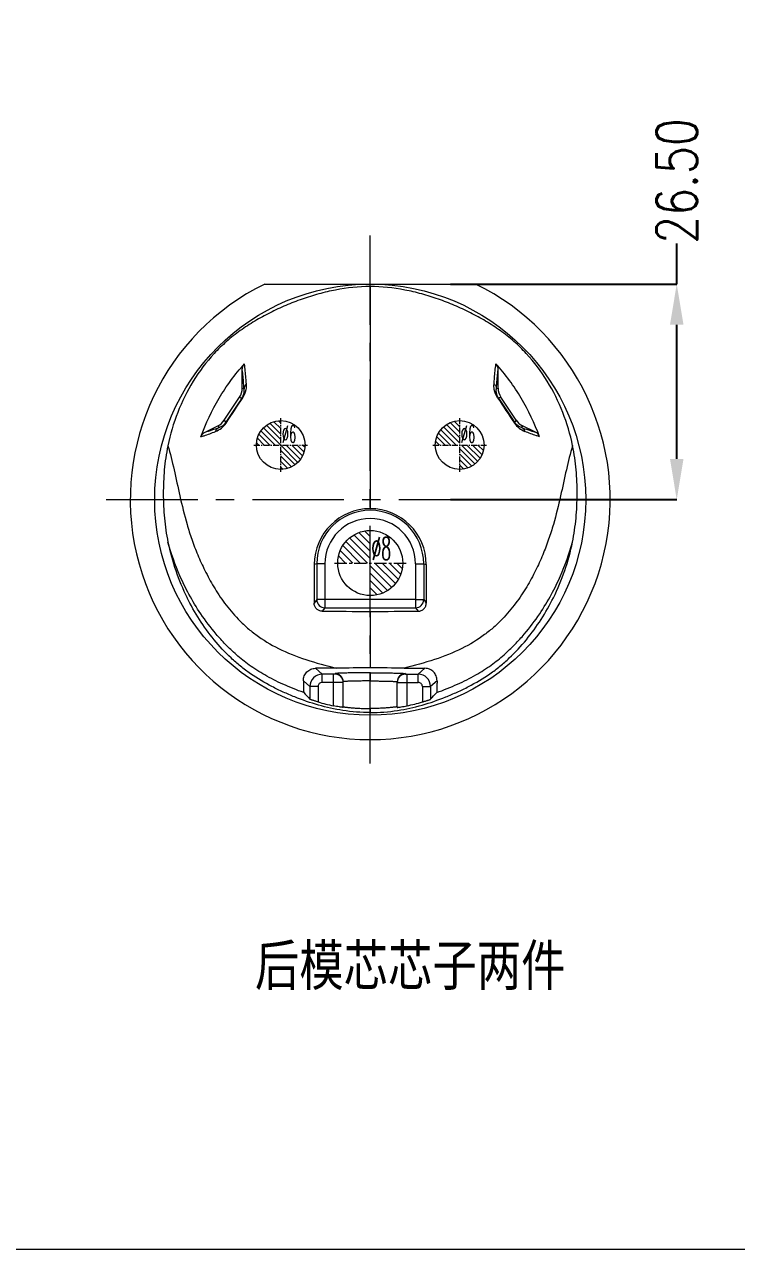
# Model space of a CAD drawing. Header units: millimetres. Extents: x 4 to 4769, y -754 to 1427.
# Drawn here: x 2380 to 2467.5, y 45.6 to 196.2 of the extents above; entities that cross this region are included whole.
import ezdxf

# ---------------------------------------------------------------- set-up
doc = ezdxf.new("R2010")
doc.units = ezdxf.units.MM
doc.header["$LTSCALE"] = 16.334999
doc.linetypes.add('CENTER', pattern=[0.6, 0.375, -0.075, 0.075, -0.075])
doc.linetypes.add('HIDDEN', pattern=[0.2, 0.1, -0.1])
doc.layers.get('0').update_dxf_attribs({"lineweight": 18})
doc.layers.add('DEFAULT_2', color=8, linetype='HIDDEN', lineweight=18)
doc.layers.add('epin', color=13, linetype='Continuous', lineweight=9)
doc.styles.get("Standard").update_dxf_attribs({"font": 'txt.shx', "width": 0.8})
doc.styles.add('TXT05', font='txt.shx', dxfattribs={"width": 0.5, "bigfont": 'gbcbig.shx'})
doc.dimstyles.get("Standard").update_dxf_attribs({"dimtxt": 0.15625, "dimasz": 0.1875, "dimexe": 0.125, "dimexo": 0.0625, "dimtad": 0, "dimtih": 1, "dimtoh": 1, "dimdsep": 46, "dimtxsty": 'Standard', "dimcen": 0.09, "dimdle": 0.375, "dimadec": 0, "dimazin": 0, "dimtfac": 1, "dimtofl": 0, "dimtmove": 0, "dimatfit": 3, "dimfxl": 0, "dimtolj": 1, "dimarcsym": 0})

# ---------------------------------------------------------------- blocks, each defined once
blk = doc.blocks.new('epin_ejp_8')
at = {"layer": 'epin'}
h = blk.add_hatch(dxfattribs=at)
h.set_pattern_fill('_ANSI31', color=123, style=0, pattern_type=0)
h.set_pattern_definition([(135, (0, 0), (-0.44901, -0.44901), [])])
edge = h.paths.add_edge_path(flags=0)
edge.add_arc((0, 0), 4, 90, 180)
edge.add_line((-4, 0), (0, 0))
edge.add_line((0, 0), (0, 4))
edge = h.paths.add_edge_path(flags=0)
edge.add_line((4, 0), (0, 0))
edge.add_line((0, 0), (0, -4))
edge.add_arc((0, 0), 4, 270, 360)
at = {"layer": 'epin', "color": 1, "linetype": 'CENTER', "ltscale": 0.248791}
for p, q in [((0, -4.4), (0, 4.4)), ((-4.4, 0), (4.4, 0))]:
    blk.add_line(p, q, dxfattribs=at)
at = {"layer": 'epin'}
blk.add_circle((0, 0), 4, dxfattribs=at)
at = {"layer": 'epin', "color": 6, "style": 'TXT05', "width": 0.5}
blk.add_text('%%C8', height=2.8, dxfattribs=at).set_placement((0.16, 0.4))
blk = doc.blocks.new('epin_ejp_6')
at = {"layer": 'epin'}
h = blk.add_hatch(dxfattribs=at)
h.set_pattern_fill('_ANSI31', color=123, style=0, pattern_type=0)
h.set_pattern_definition([(135, (0, 0), (-0.33676, -0.33676), [])])
edge = h.paths.add_edge_path(flags=0)
edge.add_arc((0, 0), 3, 90, 180)
edge.add_line((-3, 0), (0, 0))
edge.add_line((0, 0), (0, 3))
edge = h.paths.add_edge_path(flags=0)
edge.add_line((3, 0), (0, 0))
edge.add_line((0, 0), (0, -3))
edge.add_arc((0, 0), 3, 270, 360)
at = {"layer": 'epin', "color": 1, "linetype": 'CENTER', "ltscale": 0.12}
for p, q in [((0, -3.3), (0, 3.3)), ((-3.3, 0), (3.3, 0))]:
    blk.add_line(p, q, dxfattribs=at)
at = {"layer": 'epin'}
blk.add_circle((0, 0), 3, dxfattribs=at)
at = {"layer": 'epin', "color": 6, "style": 'TXT05', "width": 0.5}
blk.add_text('%%C6', height=2.1, dxfattribs=at).set_placement((0.12, 0.3))
blk = doc.blocks.new('*X96')
for points in [[(2459.37, 159.29), (2461.03, 159.29), (2460.2, 164.29)], [(2459.37, 142.79), (2461.03, 142.79), (2460.2, 137.79)]]:
    blk.add_hatch(color=4).paths.add_polyline_path(points, flags=0)
at = {"color": 4, "lineweight": -2}
for p, q in [((2460.2, 164.29), (2460.2, 169.29)), ((2432.37, 164.29), (2460.2, 164.29)), ((2460.2, 142.79), (2460.2, 159.29)), ((2432.37, 137.79), (2460.2, 137.79))]:
    blk.add_line(p, q, dxfattribs=at)
at = {"color": 6, "insert": (2460.2, 176.96), "char_height": 5, "width": 22.2857, "attachment_point": 5, "rotation": 90}
blk.add_mtext('26.50', dxfattribs=at)

msp = doc.modelspace()

# ---------------------------------------------------------------- linework, layer by layer
at = {"color": 1, "linetype": 'CENTER', "ltscale": 1.834833}
for p, q in [((2422.517, 105.344), (2422.517, 170.244)), ((2390.067, 137.794), (2454.967, 137.794))]:
    msp.add_line(p, q, dxfattribs=at)
at = {"color": 7, "linetype": 'Continuous'}
for p, q in [((2409.555, 164.294), (2435.478, 164.294)), ((2422.517, 163.974), (2422.517, 163.601)), ((2422.517, 163.601), (2422.517, 136.678)), ((2406.789, 151.496), (2406.789, 153.746)), ((2438.245, 151.496), (2438.245, 153.746)), ((2406.789, 151.496), (2407.007, 151.41)), ((2438.245, 151.496), (2438.027, 151.41)), ((2404.579, 147.548), (2406.456, 150.388)), ((2406.456, 150.388), (2406.75, 150.273)), ((2438.578, 150.388), (2438.284, 150.273)), ((2440.455, 147.548), (2438.578, 150.388)), ((2402.211, 146.083), (2403.784, 146.851)), ((2403.784, 146.851), (2403.934, 146.66)), ((2404.579, 147.548), (2404.783, 147.289)), ((2440.455, 147.548), (2440.251, 147.289)), ((2441.25, 146.851), (2441.099, 146.66)), ((2442.823, 146.083), (2441.25, 146.851)), ((2415.944, 129.903), (2415.636, 129.811)), ((2415.944, 129.903), (2415.944, 125.501)), ((2416.949, 129.907), (2416.949, 124.496)), ((2428.085, 129.907), (2428.085, 124.496)), ((2429.09, 129.903), (2429.09, 125.501)), ((2429.09, 129.903), (2429.398, 129.811)), ((2415.944, 125.501), (2415.622, 125.082)), ((2428.085, 125.504), (2416.949, 125.504)), ((2429.09, 125.501), (2429.412, 125.082)), ((2416.949, 124.496), (2416.621, 124.07)), ((2416.949, 124.496), (2428.085, 124.496)), ((2422.517, 124.057), (2422.517, 117.101)), ((2428.085, 124.496), (2428.413, 124.07)), ((2415.784, 117.059), (2416.611, 116.331)), ((2416.611, 115.329), (2416.611, 116.331)), ((2417.994, 116.331), (2416.611, 116.331)), ((2417.994, 112.448), (2417.994, 116.331)), ((2418.195, 116.404), (2418.195, 116.335)), ((2422.517, 116.503), (2422.517, 115.502)), ((2426.838, 116.404), (2426.838, 116.335)), ((2427.039, 116.331), (2428.422, 116.331)), ((2427.039, 112.448), (2427.039, 116.331)), ((2428.422, 116.331), (2429.25, 117.059)), ((2428.422, 115.329), (2428.422, 116.331)), ((2415.104, 114.824), (2414.304, 115.528)), ((2415.104, 114.824), (2415.104, 113.248)), ((2416.109, 114.827), (2416.109, 112.917)), ((2417.994, 115.329), (2416.611, 115.329)), ((2418.918, 115.33), (2417.994, 115.329)), ((2419.2, 115.33), (2418.918, 115.33)), ((2419.2, 112.305), (2419.2, 115.399)), ((2425.833, 112.305), (2425.833, 115.399)), ((2425.833, 115.33), (2426.115, 115.33)), ((2426.115, 115.33), (2427.039, 115.329)), ((2427.039, 115.329), (2428.422, 115.329)), ((2428.925, 114.827), (2428.925, 112.917)), ((2430.729, 115.528), (2429.929, 114.824)), ((2429.929, 114.824), (2429.929, 113.248)), ((2422.517, 112.102), (2422.517, 111.614))]:
    msp.add_line(p, q, dxfattribs=at)
msp.add_lwpolyline([(2245.323, 346.766), (2652.177, 346.766), (2652.177, 45.618), (2245.323, 45.618)], close=True)
msp.add_circle((2422.517, 137.794), 26.5, dxfattribs=at)
for centre, radius, start, end in [((2422.517, 137.794), 29.5, 116.06384, 63.93616), ((2246.522, 253.772), 190.749, 326.06603, 327.13959), ((2196.411, 288.053), 251.514, 325.94456, 326.7929), ((2648.622, 288.053), 251.514, 213.2071, 214.05544), ((2598.512, 253.772), 190.749, 212.86041, 213.93397), ((2393.168, 175.953), 31.208, 286.84395, 290.18058), ((2402.459, 148.785), 2.815, 291.54661, 325.89464), ((2442.574, 148.785), 2.815, 214.10536, 248.45339), ((2451.866, 175.953), 31.208, 249.81942, 253.15605), ((2422.522, 129.793), 6.886, 0.14931, 179.85069), ((2422.517, 129.903), 6.573, 0.00014, 179.99986), ((2422.517, 129.907), 5.568, 0.00033, 179.99967), ((2425.369, 138.275), 28.301, 191.62885, 206.29488), ((2419.72, 138.256), 28.243, 333.69011, 348.38569), ((2416.949, 125.501), 1.005, 180.00906, 269.99122), ((2428.085, 125.501), 1.005, 270.00878, 359.99094), ((2422.714, 1583.354), 1459.297, 269.760754, 269.99225), ((2422.319, 1583.354), 1459.297, 270.00775, 270.239246), ((2416.612, 114.823), 1.508, 90.02688, 179.97283), ((2418.195, 115.399), 1.005, 0.0087, 90.00756), ((2418.195, 115.33), 1.005, 0.02377, 90.0008), ((2422.715, -356.572), 473.673, 90.02397, 90.52654), ((2422.319, -356.572), 473.673, 89.47346, 89.97603), ((2426.838, 115.399), 1.005, 89.99244, 179.9913), ((2426.838, 115.33), 1.005, 89.9992, 179.97623), ((2428.422, 114.823), 1.508, 0.02717, 89.97312), ((2416.611, 114.827), 0.502, 89.99218, 180.00754), ((2428.422, 114.827), 0.502, 359.99246, 90.00782), ((2450.421, 146.688), 48.636, 222.12046, 223.43653), ((2394.943, 146.382), 48.186, 316.55732, 317.88569), ((2423.149, 137.203), 25.285, 253.83318, 258.23621), ((2421.884, 137.203), 25.285, 281.76379, 286.16682)]:
    msp.add_arc(centre, radius, start, end, dxfattribs=at)
for centre, major_axis, ratio, start_param, end_param in [((2404.777, 151.496), (1.927, -0.575), 0.9993317, 5.9892777, 6.5730223), ((2440.256, 151.496), (1.927, 0.575), 0.9993317, 2.8517557, 3.4355003), ((2402.901, 148.658), (-1.332, 1.507), 0.9993462, 2.8717389, 3.4039649), ((2442.133, 148.658), (1.332, 1.507), 0.9993462, 2.8792204, 3.4114464)]:
    msp.add_ellipse(centre, major_axis=major_axis, ratio=ratio, start_param=start_param, end_param=end_param, dxfattribs=at)
for points, knots in [([(2422.517, 163.974), (2421.092, 163.974), (2418.95, 163.748), (2416.174, 163.097), (2414.132, 162.451), (2412.137, 161.679), (2410.192, 160.784), (2408.314, 159.757), (2406.519, 158.589), (2404.836, 157.263), (2402.784, 155.277), (2400.633, 152.405), (2398.731, 148.555), (2397.919, 145.807), (2397.633, 144.411)], [0, 0, 0, 0, 4.2765479, 6.4167016, 8.556798, 10.6970919, 12.8371221, 14.9773319, 17.117932, 19.2583707, 21.3992086, 25.6753315, 29.9520109, 34.2291119, 34.2291119, 34.2291119, 34.2291119]), ([(2447.4, 144.413), (2447.114, 145.809), (2446.302, 148.557), (2444.4, 152.406), (2442.249, 155.278), (2440.197, 157.264), (2438.514, 158.59), (2436.719, 159.758), (2434.841, 160.784), (2432.897, 161.679), (2430.901, 162.451), (2428.86, 163.097), (2426.083, 163.748), (2423.941, 163.974), (2422.517, 163.974)], [0, 0, 0, 0, 4.2768428, 8.5532613, 12.8291208, 14.9698195, 17.1101295, 19.2505911, 21.3906658, 23.530563, 25.6707145, 27.8106766, 29.9506893, 34.2269573, 34.2269573, 34.2269573, 34.2269573]), ([(2401.692, 145.516), (2402.306, 147.155), (2403.794, 150.342), (2405.876, 153.195), (2407.071, 154.471)], [0, 0, 0, 0, 5.2565912, 10.5095891, 10.5095891, 10.5095891, 10.5095891]), ([(2406.789, 153.746), (2406.789, 153.878), (2406.837, 154.145), (2406.981, 154.375), (2407.071, 154.471)], [0, 0, 0, 0, 0.3979107, 0.79564107, 0.79564107, 0.79564107, 0.79564107]), ([(2407.007, 151.41), (2406.99, 151.633), (2406.928, 152.413), (2406.853, 153.192), (2406.789, 153.746)], [0, 0, 0, 0, 0.6712534, 2.3462296, 2.3462296, 2.3462296, 2.3462296]), ([(2407.297, 152.042), (2407.279, 152.274), (2407.213, 153.085), (2407.135, 153.895), (2407.071, 154.471)], [0, 0, 0, 0, 0.6992277, 2.4401658, 2.4401658, 2.4401658, 2.4401658]), ([(2437.737, 152.042), (2437.755, 152.274), (2437.821, 153.085), (2437.899, 153.895), (2437.963, 154.471)], [0, 0, 0, 0, 0.6992277, 2.4401658, 2.4401658, 2.4401658, 2.4401658]), ([(2443.341, 145.516), (2442.728, 147.155), (2441.24, 150.342), (2439.158, 153.195), (2437.963, 154.471)], [0, 0, 0, 0, 5.2565912, 10.5095891, 10.5095891, 10.5095891, 10.5095891]), ([(2438.245, 153.746), (2438.245, 153.878), (2438.197, 154.145), (2438.053, 154.375), (2437.963, 154.471)], [0, 0, 0, 0, 0.3979107, 0.79564107, 0.79564107, 0.79564107, 0.79564107]), ([(2438.027, 151.41), (2438.043, 151.633), (2438.106, 152.413), (2438.181, 153.192), (2438.245, 153.746)], [0, 0, 0, 0, 0.6712534, 2.3462296, 2.3462296, 2.3462296, 2.3462296]), ([(2406.75, 150.273), (2406.884, 150.482), (2407.022, 150.868), (2407.023, 151.265), (2407.007, 151.41)], [0, 0, 0, 0, 0.7470732, 1.1872275, 1.1872275, 1.1872275, 1.1872275]), ([(2406.852, 150.307), (2407.053, 150.614), (2407.286, 151.194), (2407.315, 151.804), (2407.297, 152.042)], [0, 0, 0, 0, 1.1031779, 1.8209401, 1.8209401, 1.8209401, 1.8209401]), ([(2407.297, 152.042), (2407.209, 151.96), (2407.064, 151.764), (2407.009, 151.527), (2407.007, 151.41)], [0, 0, 0, 0, 0.36184368, 0.71273179, 0.71273179, 0.71273179, 0.71273179]), ([(2438.181, 150.307), (2437.981, 150.614), (2437.747, 151.194), (2437.718, 151.804), (2437.737, 152.042)], [0, 0, 0, 0, 1.1031779, 1.8209401, 1.8209401, 1.8209401, 1.8209401]), ([(2437.737, 152.042), (2437.825, 151.96), (2437.969, 151.764), (2438.025, 151.527), (2438.027, 151.41)], [0, 0, 0, 0, 0.36184368, 0.71273179, 0.71273179, 0.71273179, 0.71273179]), ([(2438.284, 150.273), (2438.15, 150.482), (2438.011, 150.868), (2438.01, 151.265), (2438.027, 151.41)], [0, 0, 0, 0, 0.7470732, 1.1872275, 1.1872275, 1.1872275, 1.1872275]), ([(2406.852, 150.307), (2406.841, 150.307), (2406.805, 150.305), (2406.767, 150.292), (2406.75, 150.273)], [0, 0, 0, 0, 0.03413889, 0.11056182, 0.11056182, 0.11056182, 0.11056182]), ([(2438.181, 150.307), (2438.193, 150.307), (2438.229, 150.305), (2438.267, 150.292), (2438.284, 150.273)], [0, 0, 0, 0, 0.03413889, 0.11056182, 0.11056182, 0.11056182, 0.11056182]), ([(2401.692, 145.516), (2401.823, 145.558), (2402.428, 145.76), (2403.027, 145.982), (2403.493, 146.167)], [0, 0, 0, 0, 0.4106802, 1.914878, 1.914878, 1.914878, 1.914878]), ([(2401.692, 145.516), (2401.738, 145.638), (2401.879, 145.867), (2402.094, 146.026), (2402.211, 146.083)], [0, 0, 0, 0, 0.39299072, 0.78610559, 0.78610559, 0.78610559, 0.78610559]), ([(2403.493, 146.167), (2403.534, 146.272), (2403.653, 146.469), (2403.835, 146.61), (2403.934, 146.66)], [0, 0, 0, 0, 0.34106183, 0.6758764, 0.6758764, 0.6758764, 0.6758764]), ([(2403.934, 146.66), (2404.052, 146.697), (2404.381, 146.841), (2404.652, 147.096), (2404.783, 147.289)], [0, 0, 0, 0, 0.3715968, 1.0746486, 1.0746486, 1.0746486, 1.0746486]), ([(2404.79, 147.207), (2404.787, 147.215), (2404.777, 147.241), (2404.775, 147.271), (2404.783, 147.289)], [0, 0, 0, 0, 0.026116839, 0.084451867, 0.084451867, 0.084451867, 0.084451867]), ([(2440.244, 147.207), (2440.247, 147.215), (2440.256, 147.241), (2440.259, 147.271), (2440.251, 147.289)], [0, 0, 0, 0, 0.026116839, 0.084451867, 0.084451867, 0.084451867, 0.084451867]), ([(2441.099, 146.66), (2440.982, 146.697), (2440.653, 146.841), (2440.382, 147.096), (2440.251, 147.289)], [0, 0, 0, 0, 0.3715968, 1.0746486, 1.0746486, 1.0746486, 1.0746486]), ([(2441.541, 146.167), (2441.5, 146.272), (2441.381, 146.469), (2441.199, 146.61), (2441.099, 146.66)], [0, 0, 0, 0, 0.34106183, 0.6758764, 0.6758764, 0.6758764, 0.6758764]), ([(2443.341, 145.516), (2443.211, 145.558), (2442.606, 145.76), (2442.007, 145.982), (2441.541, 146.167)], [0, 0, 0, 0, 0.4106802, 1.914878, 1.914878, 1.914878, 1.914878]), ([(2443.341, 145.516), (2443.296, 145.638), (2443.155, 145.867), (2442.94, 146.026), (2442.823, 146.083)], [0, 0, 0, 0, 0.39299072, 0.78610559, 0.78610559, 0.78610559, 0.78610559]), ([(2397.633, 144.411), (2397.434, 143.439), (2397.155, 141.469), (2397.031, 138.49), (2397.171, 135.512), (2397.449, 133.542), (2397.649, 132.571)], [0, 0, 0, 0, 2.9779312, 5.9566689, 8.9353025, 11.9130262, 11.9130262, 11.9130262, 11.9130262]), ([(2397.634, 144.421), (2397.928, 143.448), (2398.436, 141.39), (2399.115, 138.142), (2399.812, 135.277), (2400.571, 132.872), (2401.298, 130.972), (2402.193, 129.023), (2403.277, 127.029), (2404.611, 125.002), (2405.991, 123.361), (2407.313, 122.093), (2408.908, 120.804), (2411.317, 119.36), (2414.669, 118.024), (2417.101, 117.39), (2418.362, 117.081)], [0, 0, 0, 0, 3.0487084, 6.3553408, 9.9591755, 11.8901668, 13.9208033, 16.0602813, 18.3199056, 20.726469, 23.3314262, 24.7328118, 26.2184729, 29.4781142, 33.1136231, 37.01011, 37.01011, 37.01011, 37.01011]), ([(2447.399, 144.423), (2447.105, 143.45), (2446.597, 141.392), (2445.918, 138.144), (2445.222, 135.279), (2444.462, 132.874), (2443.736, 130.973), (2442.841, 129.024), (2441.757, 127.03), (2440.423, 125.003), (2439.043, 123.362), (2437.721, 122.094), (2436.126, 120.805), (2433.717, 119.361), (2430.365, 118.024), (2427.933, 117.39), (2426.672, 117.081)], [0, 0, 0, 0, 3.0488612, 6.3556276, 9.9596279, 11.8907219, 13.9214785, 16.0610922, 18.3208618, 20.7275721, 23.3326699, 24.7341194, 26.219837, 29.4795652, 33.1151323, 37.0116691, 37.0116691, 37.0116691, 37.0116691]), ([(2447.384, 132.57), (2447.584, 133.542), (2447.863, 135.513), (2448.003, 138.491), (2447.878, 141.47), (2447.6, 143.441), (2447.4, 144.413)], [0, 0, 0, 0, 2.9783174, 5.9575397, 8.9368833, 11.9154127, 11.9154127, 11.9154127, 11.9154127]), ([(2414.346, 114.068), (2413.479, 114.378), (2411.847, 115.04), (2409.597, 116.163), (2407.683, 117.382), (2406.09, 118.664), (2404.744, 119.953), (2403.244, 121.605), (2401.703, 123.64), (2400.243, 126.054), (2398.819, 128.971), (2398.044, 131.157), (2397.649, 132.57)], [0, 0, 0, 0, 2.7619868, 5.2803055, 7.5361463, 9.5571711, 11.4055864, 13.1235304, 16.2501317, 19.0475779, 21.578405, 25.9806074, 25.9806074, 25.9806074, 25.9806074]), ([(2430.688, 114.068), (2431.555, 114.378), (2433.187, 115.04), (2435.437, 116.163), (2437.351, 117.382), (2438.943, 118.664), (2440.29, 119.953), (2441.79, 121.605), (2443.331, 123.639), (2444.79, 126.054), (2446.214, 128.971), (2446.99, 131.157), (2447.384, 132.57)], [0, 0, 0, 0, 2.7619722, 5.2802763, 7.5361017, 9.5571109, 11.4055109, 13.1234398, 16.2500117, 19.0474294, 21.5782294, 25.9803825, 25.9803825, 25.9803825, 25.9803825]), ([(2415.636, 129.811), (2415.635, 129.421), (2415.629, 127.845), (2415.625, 126.269), (2415.622, 125.082)], [0, 0, 0, 0, 1.1690417, 4.7288246, 4.7288246, 4.7288246, 4.7288246]), ([(2416.949, 129.907), (2416.821, 129.907), (2416.636, 129.907), (2416.401, 129.906), (2416.251, 129.906), (2416.127, 129.905), (2416.035, 129.906), (2415.978, 129.902), (2415.951, 129.905), (2415.944, 129.903)], [0, 0, 0, 0, 0.3822084, 0.5551259, 0.7069931, 0.8320513, 0.9255586, 0.9839698, 1.0050746, 1.0050746, 1.0050746, 1.0050746]), ([(2428.085, 129.907), (2428.212, 129.907), (2428.397, 129.907), (2428.633, 129.906), (2428.783, 129.906), (2428.906, 129.905), (2428.999, 129.906), (2429.056, 129.902), (2429.083, 129.905), (2429.09, 129.903)], [0, 0, 0, 0, 0.3822084, 0.5551259, 0.7069931, 0.8320513, 0.9255586, 0.9839698, 1.0050746, 1.0050746, 1.0050746, 1.0050746]), ([(2429.398, 129.811), (2429.399, 129.421), (2429.405, 127.845), (2429.409, 126.269), (2429.412, 125.082)], [0, 0, 0, 0, 1.1690417, 4.7288246, 4.7288246, 4.7288246, 4.7288246]), ([(2419.15, 111.878), (2418.137, 112.034), (2416.129, 112.478), (2413.704, 113.321), (2411.819, 114.128), (2409.971, 115.017), (2408.196, 116.059), (2406.558, 117.294), (2405.019, 118.652), (2402.581, 121.289), (2400.904, 123.904), (2399.997, 125.738)], [0, 0, 0, 0, 3.0767288, 6.1538763, 7.6930129, 9.2321054, 12.3085465, 13.8476243, 15.3866856, 18.4633496, 24.6073196, 24.6073196, 24.6073196, 24.6073196]), ([(2416.621, 124.07), (2416.49, 124.07), (2416.227, 124.124), (2415.897, 124.349), (2415.674, 124.683), (2415.621, 124.949), (2415.622, 125.082)], [0, 0, 0, 0, 0.3945285, 0.7837113, 1.1756648, 1.5768723, 1.5768723, 1.5768723, 1.5768723]), ([(2416.949, 125.504), (2416.821, 125.504), (2416.636, 125.504), (2416.401, 125.504), (2416.251, 125.504), (2416.127, 125.502), (2416.035, 125.504), (2415.978, 125.5), (2415.951, 125.503), (2415.944, 125.501)], [0, 0, 0, 0, 0.3822096, 0.5551274, 0.7069949, 0.8320529, 0.9255599, 0.9839704, 1.0050746, 1.0050746, 1.0050746, 1.0050746]), ([(2425.884, 111.878), (2426.897, 112.034), (2428.905, 112.478), (2431.33, 113.321), (2433.215, 114.128), (2435.063, 115.017), (2436.837, 116.059), (2438.476, 117.294), (2440.015, 118.652), (2442.453, 121.289), (2444.129, 123.904), (2445.037, 125.738)], [0, 0, 0, 0, 3.0767288, 6.1538762, 7.6930128, 9.2321054, 12.3085465, 13.8476242, 15.3866855, 18.4633496, 24.6073195, 24.6073195, 24.6073195, 24.6073195]), ([(2428.085, 125.504), (2428.212, 125.504), (2428.397, 125.504), (2428.633, 125.504), (2428.783, 125.504), (2428.906, 125.502), (2428.999, 125.504), (2429.056, 125.5), (2429.083, 125.503), (2429.09, 125.501)], [0, 0, 0, 0, 0.3822096, 0.5551274, 0.7069949, 0.8320529, 0.9255599, 0.9839704, 1.0050746, 1.0050746, 1.0050746, 1.0050746]), ([(2428.413, 124.07), (2428.544, 124.07), (2428.806, 124.124), (2429.137, 124.349), (2429.36, 124.683), (2429.412, 124.949), (2429.412, 125.082)], [0, 0, 0, 0, 0.3945285, 0.7837113, 1.1756648, 1.5768723, 1.5768723, 1.5768723, 1.5768723]), ([(2414.304, 115.528), (2414.302, 115.726), (2414.376, 116.124), (2414.702, 116.63), (2415.194, 116.973), (2415.588, 117.057), (2415.784, 117.059)], [0, 0, 0, 0, 0.597624, 1.1847764, 1.7708883, 2.361083, 2.361083, 2.361083, 2.361083]), ([(2418.362, 117.081), (2418.145, 117.08), (2417.286, 117.073), (2416.426, 117.065), (2415.784, 117.059)], [0, 0, 0, 0, 0.6505953, 2.5783941, 2.5783941, 2.5783941, 2.5783941]), ([(2418.195, 116.335), (2418.195, 116.334), (2418.187, 116.335), (2418.179, 116.333), (2418.159, 116.333), (2418.123, 116.331), (2418.067, 116.331), (2418.02, 116.331), (2417.994, 116.331)], [0, 0, 0, 0, 0.00397077, 0.01545506, 0.03406803, 0.05910652, 0.12441594, 0.20145386, 0.20145386, 0.20145386, 0.20145386]), ([(2422.517, 116.503), (2422.236, 116.503), (2421.684, 116.502), (2420.884, 116.496), (2420.146, 116.488), (2419.584, 116.477), (2419.187, 116.467), (2418.935, 116.46), (2418.718, 116.451), (2418.537, 116.443), (2418.395, 116.434), (2418.3, 116.426), (2418.246, 116.419), (2418.219, 116.414), (2418.204, 116.41), (2418.195, 116.406), (2418.195, 116.404)], [0, 0, 0, 0, 0.8432967, 1.6541386, 2.4014259, 3.0564288, 3.341314, 3.5940469, 3.8122042, 3.9937115, 4.1368516, 4.2403092, 4.2768855, 4.3032861, 4.3196272, 4.32677, 4.32677, 4.32677, 4.32677]), ([(2422.517, 116.503), (2422.798, 116.503), (2423.349, 116.502), (2424.15, 116.496), (2424.887, 116.488), (2425.45, 116.477), (2425.847, 116.467), (2426.099, 116.46), (2426.316, 116.451), (2426.497, 116.443), (2426.639, 116.434), (2426.733, 116.426), (2426.788, 116.419), (2426.815, 116.414), (2426.829, 116.41), (2426.838, 116.406), (2426.838, 116.404)], [0, 0, 0, 0, 0.8432967, 1.6541386, 2.4014259, 3.0564288, 3.341314, 3.5940469, 3.8122042, 3.9937115, 4.1368516, 4.2403092, 4.2768855, 4.3032861, 4.3196272, 4.32677, 4.32677, 4.32677, 4.32677]), ([(2426.672, 117.081), (2426.888, 117.08), (2427.748, 117.073), (2428.607, 117.065), (2429.25, 117.059)], [0, 0, 0, 0, 0.6505953, 2.5783941, 2.5783941, 2.5783941, 2.5783941]), ([(2426.838, 116.335), (2426.838, 116.334), (2426.846, 116.335), (2426.855, 116.333), (2426.875, 116.333), (2426.91, 116.331), (2426.966, 116.331), (2427.014, 116.331), (2427.039, 116.331)], [0, 0, 0, 0, 0.00397077, 0.01545506, 0.03406803, 0.05910652, 0.12441594, 0.20145386, 0.20145386, 0.20145386, 0.20145386]), ([(2430.729, 115.528), (2430.731, 115.726), (2430.658, 116.124), (2430.331, 116.63), (2429.84, 116.973), (2429.446, 117.057), (2429.25, 117.059)], [0, 0, 0, 0, 0.597624, 1.1847764, 1.7708883, 2.361083, 2.361083, 2.361083, 2.361083]), ([(2414.304, 115.528), (2414.306, 115.354), (2414.309, 115.099), (2414.314, 114.77), (2414.319, 114.551), (2414.324, 114.363), (2414.329, 114.232), (2414.334, 114.15), (2414.337, 114.11), (2414.341, 114.085), (2414.343, 114.071), (2414.346, 114.068)], [0, 0, 0, 0, 0.5225109, 0.7651379, 0.9871804, 1.1788979, 1.3278792, 1.3827137, 1.4232558, 1.4491939, 1.4611037, 1.4611037, 1.4611037, 1.4611037]), ([(2416.109, 114.827), (2415.983, 114.827), (2415.749, 114.826), (2415.474, 114.826), (2415.293, 114.825), (2415.2, 114.825), (2415.14, 114.824), (2415.112, 114.825), (2415.104, 114.824)], [0, 0, 0, 0, 0.3785267, 0.7012879, 0.8263889, 0.9207826, 0.9809598, 1.0046846, 1.0046846, 1.0046846, 1.0046846]), ([(2422.517, 115.502), (2422.301, 115.502), (2421.878, 115.5), (2421.264, 115.495), (2420.698, 115.485), (2420.266, 115.475), (2419.961, 115.465), (2419.768, 115.457), (2419.601, 115.448), (2419.462, 115.439), (2419.354, 115.43), (2419.271, 115.421), (2419.231, 115.412), (2419.2, 115.405), (2419.2, 115.399)], [0, 0, 0, 0, 0.6473942, 1.2698673, 1.843546, 2.3463894, 2.5651087, 2.7591617, 2.9266956, 3.0661313, 3.1761685, 3.2558321, 3.3046049, 3.3234841, 3.3234841, 3.3234841, 3.3234841]), ([(2422.517, 115.502), (2422.733, 115.502), (2423.156, 115.5), (2423.77, 115.495), (2424.336, 115.485), (2424.768, 115.475), (2425.073, 115.465), (2425.266, 115.457), (2425.432, 115.448), (2425.572, 115.439), (2425.679, 115.43), (2425.762, 115.421), (2425.803, 115.412), (2425.833, 115.405), (2425.833, 115.399)], [0, 0, 0, 0, 0.6473942, 1.2698673, 1.843546, 2.3463894, 2.5651087, 2.7591617, 2.9266956, 3.0661313, 3.1761685, 3.2558321, 3.3046049, 3.3234841, 3.3234841, 3.3234841, 3.3234841]), ([(2428.925, 114.827), (2429.051, 114.827), (2429.284, 114.826), (2429.56, 114.826), (2429.741, 114.825), (2429.834, 114.825), (2429.893, 114.824), (2429.921, 114.825), (2429.929, 114.824)], [0, 0, 0, 0, 0.3785267, 0.7012879, 0.8263889, 0.9207826, 0.9809598, 1.0046846, 1.0046846, 1.0046846, 1.0046846]), ([(2430.729, 115.528), (2430.728, 115.354), (2430.725, 115.099), (2430.72, 114.77), (2430.715, 114.551), (2430.71, 114.363), (2430.705, 114.232), (2430.699, 114.15), (2430.696, 114.11), (2430.692, 114.085), (2430.691, 114.071), (2430.688, 114.068)], [0, 0, 0, 0, 0.5225109, 0.7651379, 0.9871804, 1.1788979, 1.3278792, 1.3827137, 1.4232558, 1.4491939, 1.4611037, 1.4611037, 1.4611037, 1.4611037]), ([(2416.109, 112.917), (2415.984, 112.953), (2415.803, 113.008), (2415.572, 113.081), (2415.423, 113.131), (2415.298, 113.174), (2415.212, 113.204), (2415.159, 113.225), (2415.132, 113.235), (2415.115, 113.243), (2415.106, 113.246), (2415.104, 113.248)], [0, 0, 0, 0, 0.3893996, 0.5678516, 0.727099, 0.8610506, 0.9639827, 1.0022202, 1.0309477, 1.0497588, 1.0584568, 1.0584568, 1.0584568, 1.0584568]), ([(2428.925, 112.917), (2429.049, 112.953), (2429.23, 113.008), (2429.461, 113.081), (2429.611, 113.131), (2429.735, 113.174), (2429.822, 113.204), (2429.875, 113.225), (2429.902, 113.235), (2429.918, 113.243), (2429.927, 113.246), (2429.929, 113.248)], [0, 0, 0, 0, 0.3893996, 0.5678516, 0.727099, 0.8610506, 0.9639827, 1.0022202, 1.0309477, 1.0497588, 1.0584568, 1.0584568, 1.0584568, 1.0584568]), ([(2418.921, 112.282), (2418.858, 112.292), (2418.547, 112.34), (2418.239, 112.398), (2417.994, 112.448)], [0, 0, 0, 0, 0.19358091, 0.94191598, 0.94191598, 0.94191598, 0.94191598]), ([(2419.2, 112.251), (2419.2, 112.25), (2419.191, 112.251), (2419.18, 112.25), (2419.156, 112.253), (2419.126, 112.255), (2419.086, 112.26), (2419.017, 112.269), (2418.961, 112.277), (2418.921, 112.282)], [0, 0, 0, 0, 0.0047031, 0.01831493, 0.04095296, 0.07245864, 0.11260589, 0.16106968, 0.28137759, 0.28137759, 0.28137759, 0.28137759]), ([(2419.2, 112.305), (2419.2, 112.307), (2419.208, 112.308), (2419.218, 112.309), (2419.239, 112.308), (2419.281, 112.306), (2419.354, 112.3), (2419.463, 112.289), (2419.602, 112.275), (2419.769, 112.257), (2419.962, 112.238), (2420.266, 112.208), (2420.697, 112.171), (2421.263, 112.134), (2421.877, 112.108), (2422.301, 112.102), (2422.517, 112.102)], [0, 0, 0, 0, 0.0046274, 0.0166738, 0.0366349, 0.0645556, 0.1440246, 0.2543389, 0.3943489, 0.5626256, 0.7574522, 0.9768837, 1.4807969, 2.0550664, 2.6778716, 3.3255772, 3.3255772, 3.3255772, 3.3255772]), ([(2425.833, 112.305), (2425.833, 112.307), (2425.826, 112.308), (2425.815, 112.309), (2425.794, 112.308), (2425.753, 112.306), (2425.68, 112.3), (2425.571, 112.289), (2425.432, 112.275), (2425.265, 112.257), (2425.072, 112.238), (2424.767, 112.208), (2424.336, 112.171), (2423.771, 112.134), (2423.156, 112.108), (2422.733, 112.102), (2422.517, 112.102)], [0, 0, 0, 0, 0.0046274, 0.0166738, 0.0366349, 0.0645556, 0.1440246, 0.2543389, 0.3943489, 0.5626256, 0.7574522, 0.9768837, 1.4807969, 2.0550664, 2.6778716, 3.3255772, 3.3255772, 3.3255772, 3.3255772]), ([(2425.833, 112.251), (2425.833, 112.25), (2425.843, 112.251), (2425.853, 112.25), (2425.878, 112.253), (2425.908, 112.255), (2425.948, 112.26), (2426.017, 112.269), (2426.073, 112.277), (2426.112, 112.282)], [0, 0, 0, 0, 0.0047031, 0.01831493, 0.04095296, 0.07245864, 0.11260589, 0.16106968, 0.28137759, 0.28137759, 0.28137759, 0.28137759]), ([(2426.112, 112.282), (2426.176, 112.292), (2426.486, 112.34), (2426.795, 112.398), (2427.039, 112.448)], [0, 0, 0, 0, 0.19358091, 0.94191598, 0.94191598, 0.94191598, 0.94191598])]:
    msp.add_open_spline(points, degree=3, knots=knots, dxfattribs=at)
for points in [[(2422.517, 111.614), (2421.391, 111.614), (2420.262, 111.707), (2419.15, 111.878)], [(2422.517, 111.614), (2423.643, 111.614), (2424.771, 111.707), (2425.884, 111.878)]]:
    msp.add_open_spline(points, degree=3, dxfattribs=at)
at = {"layer": 'DEFAULT_2', "color": 8, "linetype": 'HIDDEN'}
for p, q in [((2419.2, 112.251), (2419.2, 112.305)), ((2425.833, 112.251), (2425.833, 112.305))]:
    msp.add_line(p, q, dxfattribs=at)

# ---------------------------------------------------------------- block references
at = {"layer": 'epin'}
for name, p in [('epin_ejp_6', (2411.517, 144.496)), ('epin_ejp_8', (2422.517, 129.996))]:
    msp.add_blockref(name, p, dxfattribs=at)
at = {"layer": 'epin', "rotation": 359.9999971997668}
msp.add_blockref('epin_ejp_6', (2433.517, 144.496), dxfattribs=at)

# ---------------------------------------------------------------- texts
at = {"insert": (2408.343, 83.061), "char_height": 5, "width": 70.65262, "attachment_point": 1}
msp.add_mtext('后模芯芯子两件', dxfattribs=at)

# ---------------------------------------------------------------- dimensions: what is measured, and where the dimension line sits
dim = msp.add_linear_dim(base=(2460.199, 137.794), p1=(2432.371, 164.294), p2=(2432.371, 137.794), angle=90, dimstyle='Standard', override={"dimtxt": 5, "dimasz": 5, "dimexe": 0, "dimexo": 0, "dimgap": 0, "dimtih": 0, "dimtoh": 0, "dimzin": 0, "dimsah": 1, "dimdle": 10, "dimclrd": 4, "dimclre": 4, "dimclrt": 6, "dimtzin": 0})
dim.commit()
dim.dimension.update_dxf_attribs({"geometry": '*X96', "text_midpoint": (2460.199, 176.961), "dimtype": 160})

doc.saveas('drawing.dxf')
